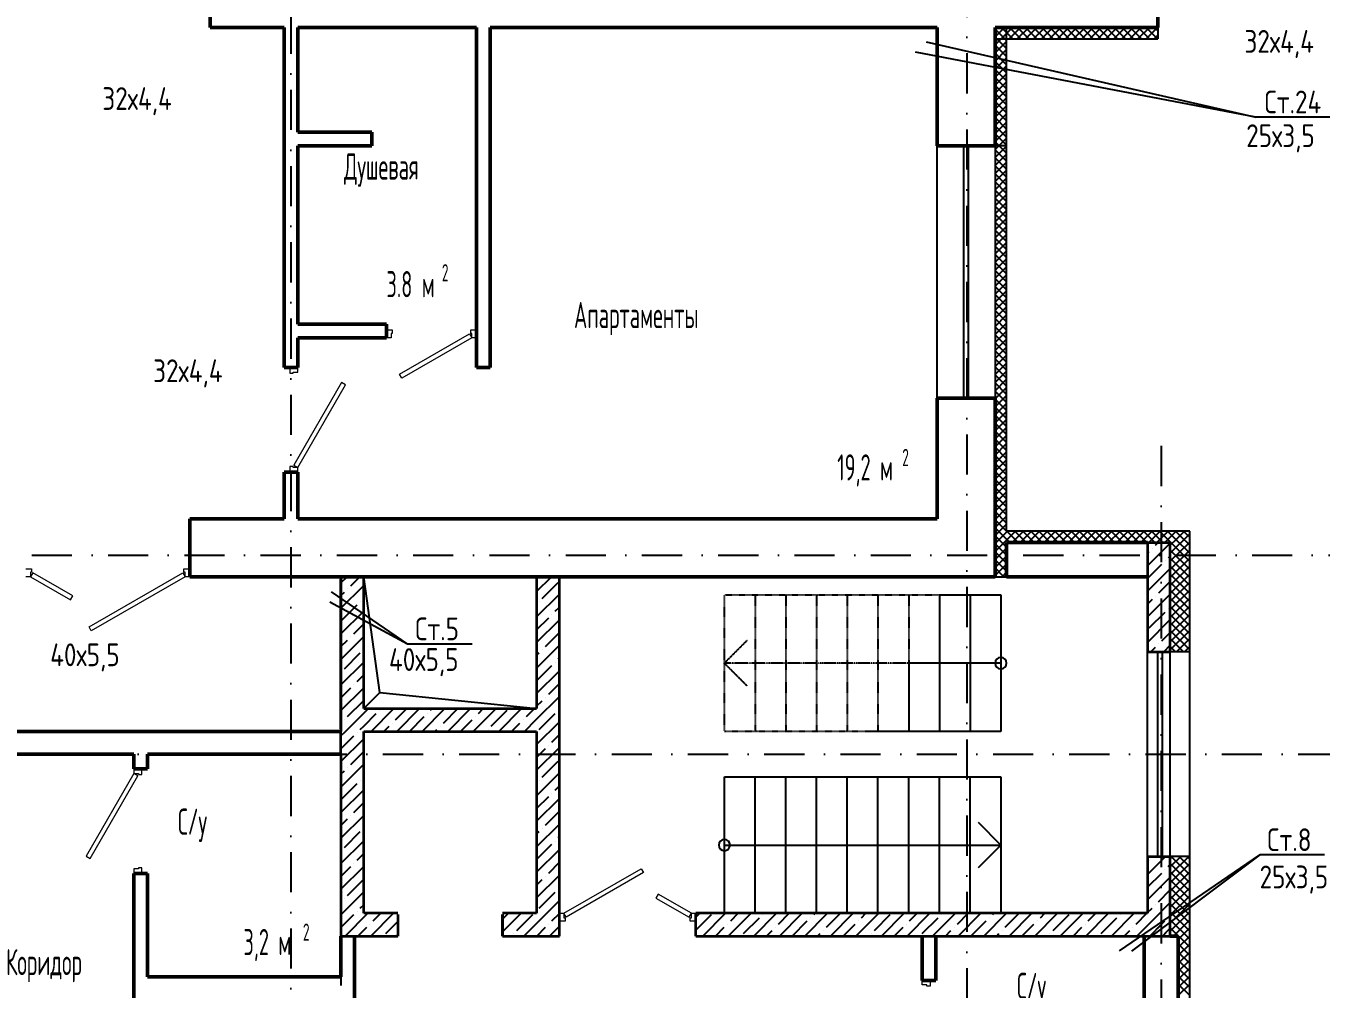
# Model space of a CAD drawing. Extents: x -1560602 to 321118, y -2308202 to -430103.
# Drawn here: x -1493523 to -1482138, y -2190733 to -2182262 of the extents above; entities that cross this region are included whole.
import ezdxf
from ezdxf.enums import TextEntityAlignment as Align

# ---------------------------------------------------------------- set-up
doc = ezdxf.new("R2010")
doc.units = 0
doc.header["$MEASUREMENT"] = 0
for name, pattern in [('Dot & Dashed', [670.277762, 352.777767, -176.388884, 0, -141.111112]), ('Штриховая', [0.4, 0.2, -0.2]), ('Штрихпунктирная', [0.670278, 0.352778, -0.176389, 0, -0.141111])]:
    doc.linetypes.add(name, pattern=pattern)
doc.layers.get('0').update_dxf_attribs({"color": 255, "linetype": 'CONTINUOUS'})
for name, color, linetype, lineweight in [('Двери', 4, 'CONTINUOUS', 15), ('Диафрагма', 2, 'CONTINUOUS', 35), ('стены', 5, 'CONTINUOUS', 50)]:
    doc.layers.add(name, color=color, linetype=linetype, lineweight=lineweight)
for name, color, linetype in [('Оси', 253, 'Dot & Dashed'), ('отделка', 240, 'CONTINUOUS'), ('Текст', 7, 'CONTINUOUS'), ('Утеплитель', 6, 'CONTINUOUS')]:
    doc.layers.add(name, color=color, linetype=linetype)
doc.styles.get("Standard").update_dxf_attribs({"font": 'spds.shx', "width": 0.7, "height": 250})

msp = doc.modelspace()

# ---------------------------------------------------------------- linework, layer by layer
at = {"color": 0}
for p, q in [((-1485610.4, -2182402.8, 0), (-1482710.7, -2183065.1, 0)), ((-1482710.7, -2183065.1, 0), (-1485704.4, -2182492.4, 0)), ((-1482036, -2183065.1, 0), (-1482710.7, -2183065.1, 0)), ((-1490169.6, -2187698.8, 0), (-1490850.6, -2187330.9, 0)), ((-1490840.1, -2187239.1, 0), (-1490169.6, -2187698.8, 0)), ((-1489599.4, -2187698.8, 0), (-1490169.6, -2187698.8, 0)), ((-1483911.8, -2190395.1, 0), (-1482678, -2189552.7)), ((-1482678, -2189552.7), (-1483806.5, -2190399.8, 0)), ((-1482107.8, -2189552.7), (-1482678, -2189552.7))]:
    msp.add_line(p, q, dxfattribs=at)
at = {"color": 0, "linetype": 'Continuous'}
for p, q in [((-1484903.7, -2186806.2), (-1484903.7, -2187106.2)), ((-1484903.7, -2187106.2), (-1484903.7, -2186806.2)), ((-1490412.3, -2188124.8), (-1490553.7, -2187106.2)), ((-1485493.7, -2187266.2), (-1484953.7, -2187266.2)), ((-1485493.7, -2187266.2), (-1485493.7, -2188466.2)), ((-1485223.7, -2187266.2), (-1485223.7, -2188466.2)), ((-1484953.7, -2187266.2), (-1484953.7, -2188466.2)), ((-1485763.7, -2187866.2), (-1485763.7, -2188466.2)), ((-1484953.7, -2187866.2), (-1485763.7, -2187866.2)), ((-1490553.7, -2188266.2), (-1490412.3, -2188124.8)), ((-1490412.3, -2188124.8), (-1489033.7, -2188266.2)), ((-1484953.7, -2188466.2), (-1486133.7, -2188466.2)), ((-1487383.7, -2190066.2), (-1487383.7, -2188866.2)), ((-1487383.7, -2188866.2), (-1484953.7, -2188866.2)), ((-1487113.7, -2190066.2), (-1487113.7, -2188866.2)), ((-1486843.7, -2190066.2), (-1486843.7, -2188866.2)), ((-1486573.7, -2190066.2), (-1486573.7, -2188866.2)), ((-1486303.7, -2190066.2), (-1486303.7, -2188866.2)), ((-1486033.7, -2190066.2), (-1486033.7, -2188866.2)), ((-1485763.7, -2190066.2), (-1485763.7, -2188866.2)), ((-1485493.7, -2190066.2), (-1485493.7, -2188866.2)), ((-1485223.7, -2190066.2), (-1485223.7, -2188866.2)), ((-1484953.7, -2188866.2), (-1484953.7, -2190066.2)), ((-1485153.7, -2189266.2), (-1484953.7, -2189466.2)), ((-1487383.7, -2189466.2), (-1484953.7, -2189466.2)), ((-1484953.7, -2189466.2), (-1485153.7, -2189666.2)), ((-1485053.7, -2190066.2), (-1487483.7, -2190066.2))]:
    msp.add_line(p, q, dxfattribs=at)
at = {"color": 0, "linetype": 'Штриховая'}
for p, q in [((-1487383.7, -2188466.2), (-1487383.7, -2187266.2)), ((-1487383.7, -2187266.2), (-1485493.7, -2187266.2)), ((-1487113.7, -2187266.2), (-1487113.7, -2188466.2)), ((-1486843.7, -2187266.2), (-1486843.7, -2188466.2)), ((-1486573.7, -2187266.2), (-1486573.7, -2188466.2)), ((-1486303.7, -2187266.2), (-1486303.7, -2188466.2)), ((-1486033.7, -2187266.2), (-1486033.7, -2188466.2)), ((-1485763.7, -2187266.2), (-1485763.7, -2187866.2)), ((-1486133.7, -2188466.2), (-1487383.7, -2188466.2))]:
    msp.add_line(p, q, dxfattribs=at)
at = {"color": 0, "linetype": 'Штрихпунктирная'}
for p, q in [((-1487383.7, -2187866.2), (-1487183.7, -2187666.2)), ((-1487183.7, -2188066.2), (-1487383.7, -2187866.2)), ((-1485763.7, -2187866.2), (-1487383.7, -2187866.2))]:
    msp.add_line(p, q, dxfattribs=at)
at = {"color": 0, "linetype": 'Continuous'}
for centre, start, end in [((-1484953.7, -2187866.2), 90, 270), ((-1484953.7, -2187866.2), 270, 90), ((-1487383.7, -2189466.2), 90, 270), ((-1487383.7, -2189466.2), 270, 90)]:
    msp.add_arc(centre, 50, start, end, dxfattribs=at)
at = {"layer": 'Двери', "color": 0, "linetype": 'Continuous'}
for p, q in [((-1490353.7, -2184936.2), (-1490303.7, -2184936.2)), ((-1490303.7, -2184936.2), (-1490303.7, -2184966.2)), ((-1489613.7, -2184966.2), (-1489613.7, -2184936.2)), ((-1489613.7, -2184936.2), (-1489563.7, -2184936.2)), ((-1490313.7, -2185006.2), (-1490353.7, -2185006.2)), ((-1490303.7, -2184966.2), (-1490313.7, -2184966.2)), ((-1490313.7, -2184966.2), (-1490313.7, -2185006.2)), ((-1490238.6, -2185326.5), (-1489623.7, -2184971.5)), ((-1489603.7, -2185006.2), (-1490218.6, -2185361.2)), ((-1489623.7, -2184971.5), (-1489603.7, -2185006.2)), ((-1489603.7, -2184966.2), (-1489613.7, -2184966.2)), ((-1489603.7, -2185006.2), (-1489603.7, -2184966.2)), ((-1489563.7, -2185006.2), (-1489603.7, -2185006.2)), ((-1491203.7, -2185266.2), (-1491203.7, -2185316.2)), ((-1491133.7, -2185306.2), (-1491133.7, -2185266.2)), ((-1491203.7, -2185316.2), (-1491173.7, -2185316.2)), ((-1491173.7, -2185316.2), (-1491173.7, -2185306.2)), ((-1491173.7, -2185306.2), (-1491133.7, -2185306.2)), ((-1490748.4, -2185398.7), (-1491168.4, -2186126.2)), ((-1490713.7, -2185418.7), (-1490748.4, -2185398.7)), ((-1490218.6, -2185361.2), (-1490238.6, -2185326.5)), ((-1491133.7, -2186146.2), (-1490713.7, -2185418.7)), ((-1491173.7, -2186136.2), (-1491203.7, -2186136.2)), ((-1491203.7, -2186136.2), (-1491203.7, -2186186.2)), ((-1491173.7, -2186146.2), (-1491173.7, -2186136.2)), ((-1491133.7, -2186146.2), (-1491173.7, -2186146.2)), ((-1491168.4, -2186126.2), (-1491133.7, -2186146.2)), ((-1491133.7, -2186186.2), (-1491133.7, -2186146.2)), ((-1493523.7, -2187036.2), (-1493473.7, -2187036.2)), ((-1493483.7, -2187106.2), (-1493523.7, -2187106.2)), ((-1493473.7, -2187066.2), (-1493483.7, -2187066.2)), ((-1493483.7, -2187066.2), (-1493483.7, -2187106.2)), ((-1493463.7, -2187071.6), (-1493483.7, -2187106.2)), ((-1493483.7, -2187106.2), (-1493130.4, -2187310.2)), ((-1493473.7, -2187036.2), (-1493473.7, -2187066.2)), ((-1493110.4, -2187275.6), (-1493463.7, -2187071.6)), ((-1492968.2, -2187547.6), (-1492143.7, -2187071.6)), ((-1492123.7, -2187106.2), (-1492948.2, -2187582.2)), ((-1492143.7, -2187071.6), (-1492123.7, -2187106.2)), ((-1492133.7, -2187066.2), (-1492133.7, -2187036.2)), ((-1492133.7, -2187036.2), (-1492083.7, -2187036.2)), ((-1492123.7, -2187066.2), (-1492133.7, -2187066.2)), ((-1492123.7, -2187106.2), (-1492123.7, -2187066.2)), ((-1492083.7, -2187106.2), (-1492123.7, -2187106.2)), ((-1493130.4, -2187310.2), (-1493110.4, -2187275.6)), ((-1492948.2, -2187582.2), (-1492968.2, -2187547.6)), ((-1492573.7, -2188796.2), (-1492573.7, -2188836.2)), ((-1492503.7, -2188846.2), (-1492503.7, -2188796.2)), ((-1492573.7, -2188836.2), (-1492993.7, -2189563.7)), ((-1492959.1, -2189583.7), (-1492539.1, -2188856.2)), ((-1492573.7, -2188836.2), (-1492533.7, -2188836.2)), ((-1492539.1, -2188856.2), (-1492573.7, -2188836.2)), ((-1492533.7, -2188836.2), (-1492533.7, -2188846.2)), ((-1492533.7, -2188846.2), (-1492503.7, -2188846.2)), ((-1492993.7, -2189563.7), (-1492959.1, -2189583.7)), ((-1492533.7, -2189676.2), (-1492573.7, -2189676.2)), ((-1492573.7, -2189676.2), (-1492573.7, -2189716.2)), ((-1492503.7, -2189666.2), (-1492533.7, -2189666.2)), ((-1492533.7, -2189666.2), (-1492533.7, -2189676.2)), ((-1492503.7, -2189716.2), (-1492503.7, -2189666.2)), ((-1488793.7, -2190066.2), (-1488114.8, -2189674.2)), ((-1488094.8, -2189708.8), (-1488773.7, -2190100.8)), ((-1488114.8, -2189674.2), (-1488094.8, -2189708.8)), ((-1487964.7, -2189898.2), (-1487984.7, -2189932.8)), ((-1487984.7, -2189932.8), (-1487693.7, -2190100.8)), ((-1487673.7, -2190066.2), (-1487964.7, -2189898.2)), ((-1488833.7, -2190066.2), (-1488793.7, -2190066.2)), ((-1488793.7, -2190066.2), (-1488793.7, -2190106.2)), ((-1488773.7, -2190100.8), (-1488793.7, -2190066.2)), ((-1487693.7, -2190100.8), (-1487673.7, -2190066.2)), ((-1487673.7, -2190106.2), (-1487673.7, -2190066.2)), ((-1487673.7, -2190066.2), (-1487633.7, -2190066.2)), ((-1488783.7, -2190136.2), (-1488833.7, -2190136.2)), ((-1488793.7, -2190106.2), (-1488783.7, -2190106.2)), ((-1488783.7, -2190106.2), (-1488783.7, -2190136.2)), ((-1487683.7, -2190136.2), (-1487683.7, -2190106.2)), ((-1487683.7, -2190106.2), (-1487673.7, -2190106.2)), ((-1487633.7, -2190136.2), (-1487683.7, -2190136.2)), ((-1485643.7, -2190696.2), (-1485643.7, -2190656.2)), ((-1485603.7, -2190696.2), (-1485643.7, -2190696.2)), ((-1485603.7, -2190706.2), (-1485603.7, -2190696.2)), ((-1485573.7, -2190706.2), (-1485603.7, -2190706.2)), ((-1485573.7, -2190656.2), (-1485573.7, -2190706.2))]:
    msp.add_line(p, q, dxfattribs=at)
at = {"layer": 'Диафрагма', "color": 0, "ltscale": 100}
for p, q in [((-1483663.7, -2186806.2), (-1483663.7, -2187766.2)), ((-1483663.7, -2186806.2), (-1483463.7, -2186806.2)), ((-1483463.7, -2187766.2), (-1483463.7, -2186806.2)), ((-1490753.7, -2187106.2), (-1490553.7, -2187106.2)), ((-1489033.7, -2187106.2), (-1488833.7, -2187106.2)), ((-1483663.7, -2187766.2), (-1483463.7, -2187766.2)), ((-1490553.7, -2188266.2), (-1489033.7, -2188266.2)), ((-1490753.7, -2188471.2), (-1490753.7, -2188466.2)), ((-1490753.7, -2188666.2), (-1490753.7, -2188471.2)), ((-1483663.7, -2189566.2), (-1483663.7, -2190066.2)), ((-1483663.7, -2189566.2), (-1483463.7, -2189566.2)), ((-1483463.7, -2190266.2), (-1483463.7, -2189566.2)), ((-1487633.7, -2190266.2), (-1487633.7, -2190066.2))]:
    msp.add_line(p, q, dxfattribs=at)
at = {"layer": 'Диафрагма', "color": 0, "lineweight": -3, "ltscale": 100}
for p, q in [((-1483663.7, -2187010.2), (-1483463.7, -2186810.2)), ((-1483663.7, -2186898), (-1483649.4, -2186883.6)), ((-1483621.3, -2186855.5), (-1483621.3, -2186855.5)), ((-1483593.2, -2186827.5), (-1483572, -2186806.2)), ((-1483663.7, -2187122.5), (-1483537.1, -2186995.9)), ((-1483509, -2186967.8), (-1483509, -2186967.8)), ((-1483481, -2186939.7), (-1483463.7, -2186922.5)), ((-1490753.7, -2187159.8), (-1490700.1, -2187106.2)), ((-1490667.8, -2187186.1), (-1490587.9, -2187106.2)), ((-1489033.7, -2187235.9), (-1488904.1, -2187106.2)), ((-1489033.7, -2187123.6), (-1489016.3, -2187106.2)), ((-1483663.7, -2187234.7), (-1483463.7, -2187034.7)), ((-1490753.7, -2187384.3), (-1490553.7, -2187184.3)), ((-1490695.9, -2187214.2), (-1490695.9, -2187214.2)), ((-1488984, -2187298.4), (-1488843.7, -2187158.1)), ((-1483565.2, -2187248.4), (-1483463.7, -2187147)), ((-1490753.7, -2187272.1), (-1490723.9, -2187242.2)), ((-1490583.6, -2187326.4), (-1490583.6, -2187326.4)), ((-1490555.5, -2187298.4), (-1490553.7, -2187296.6)), ((-1489033.7, -2187460.4), (-1488833.7, -2187260.4)), ((-1489012.1, -2187326.4), (-1489012.1, -2187326.4)), ((-1483663.7, -2187459.2), (-1483463.7, -2187259.2)), ((-1483663.7, -2187347), (-1483621.3, -2187304.6)), ((-1483593.2, -2187276.5), (-1483593.2, -2187276.5)), ((-1490753.7, -2187608.8), (-1490553.7, -2187408.8)), ((-1490752, -2187494.8), (-1490611.7, -2187354.5)), ((-1488899.8, -2187438.7), (-1488899.8, -2187438.7)), ((-1488871.7, -2187410.6), (-1488833.7, -2187372.6)), ((-1483649.4, -2187557.1), (-1483509, -2187416.8)), ((-1483481, -2187388.7), (-1483481, -2187388.7)), ((-1490639.7, -2187607.1), (-1490553.7, -2187521.1)), ((-1489033.7, -2187572.6), (-1488927.9, -2187466.7)), ((-1489033.7, -2187684.9), (-1488833.7, -2187484.9)), ((-1483663.7, -2187683.8), (-1483463.7, -2187483.8)), ((-1490753.7, -2187833.3), (-1490553.7, -2187633.3)), ((-1490753.7, -2187721.1), (-1490695.9, -2187663.2)), ((-1490667.8, -2187635.1), (-1490667.8, -2187635.1)), ((-1488955.9, -2187719.3), (-1488833.7, -2187597.1)), ((-1483537.1, -2187669.4), (-1483463.7, -2187596)), ((-1490723.9, -2187915.8), (-1490583.6, -2187775.4)), ((-1490555.5, -2187747.4), (-1490555.5, -2187747.4)), ((-1489033.7, -2187909.4), (-1488833.7, -2187709.4)), ((-1489033.7, -2187797.1), (-1489012.1, -2187775.4)), ((-1488984, -2187747.4), (-1488984, -2187747.4)), ((-1483633.9, -2187766.2), (-1483593.2, -2187725.5)), ((-1483565.2, -2187697.4), (-1483565.2, -2187697.4)), ((-1483521.7, -2187766.2), (-1483463.7, -2187708.3)), ((-1490753.7, -2188057.8), (-1490553.7, -2187857.8)), ((-1489033.7, -2188021.6), (-1488899.8, -2187887.7)), ((-1488871.7, -2187859.6), (-1488871.7, -2187859.6)), ((-1488843.7, -2187831.6), (-1488833.7, -2187821.6)), ((-1490752, -2187943.8), (-1490752, -2187943.8)), ((-1490611.7, -2188028), (-1490553.7, -2187970.1)), ((-1489033.7, -2188133.9), (-1488833.7, -2187933.9)), ((-1490753.7, -2188282.3), (-1490553.7, -2188082.3)), ((-1490753.7, -2188170.1), (-1490667.8, -2188084.1)), ((-1490639.7, -2188056.1), (-1490639.7, -2188056.1)), ((-1488927.9, -2188140.3), (-1488833.7, -2188046.1)), ((-1490695.9, -2188336.7), (-1490555.5, -2188196.4)), ((-1489033.7, -2188358.4), (-1488833.7, -2188158.4)), ((-1489033.7, -2188246.1), (-1488984, -2188196.4)), ((-1488955.9, -2188168.3), (-1488955.9, -2188168.3)), ((-1490723.9, -2188364.8), (-1490723.9, -2188364.8)), ((-1490713.1, -2188466.2), (-1490553.7, -2188306.8)), ((-1490553.7, -2188306.8), (-1490513.1, -2188266.2)), ((-1490553.7, -2188419.1), (-1490443.3, -2188308.6)), ((-1490488.6, -2188466.2), (-1490288.6, -2188266.2)), ((-1490415.2, -2188280.6), (-1490415.2, -2188280.6)), ((-1490274.9, -2188364.8), (-1490176.3, -2188266.2)), ((-1490264.1, -2188466.2), (-1490064.1, -2188266.2)), ((-1490151.8, -2188466.2), (-1490022.3, -2188336.7)), ((-1490039.6, -2188466.2), (-1489839.6, -2188266.2)), ((-1489994.3, -2188308.6), (-1489994.3, -2188308.6)), ((-1489966.2, -2188280.6), (-1489951.8, -2188266.2)), ((-1489854, -2188392.8), (-1489727.3, -2188266.2)), ((-1489815.1, -2188466.2), (-1489615.1, -2188266.2)), ((-1489702.8, -2188466.2), (-1489601.4, -2188364.8)), ((-1489590.6, -2188466.2), (-1489390.6, -2188266.2)), ((-1489573.3, -2188336.7), (-1489573.3, -2188336.7)), ((-1489545.3, -2188308.6), (-1489502.8, -2188266.2)), ((-1489433, -2188420.9), (-1489292.7, -2188280.6)), ((-1489366.1, -2188466.2), (-1489166.1, -2188266.2)), ((-1489152.4, -2188364.8), (-1489152.4, -2188364.8)), ((-1489141.6, -2188466.2), (-1489033.7, -2188358.4)), ((-1489124.3, -2188336.7), (-1489053.8, -2188266.2)), ((-1489012.1, -2188449), (-1488871.7, -2188308.6)), ((-1488843.7, -2188280.6), (-1488843.7, -2188280.6)), ((-1490753.7, -2188394.6), (-1490752, -2188392.8)), ((-1490753.7, -2188506.8), (-1490713.1, -2188466.2)), ((-1490611.7, -2188477), (-1490611.7, -2188477)), ((-1490583.6, -2188449), (-1490553.7, -2188419.1)), ((-1490376.3, -2188466.2), (-1490331, -2188420.9)), ((-1490303, -2188392.8), (-1490303, -2188392.8)), ((-1489927.3, -2188466.2), (-1489910.1, -2188449)), ((-1489882, -2188420.9), (-1489882, -2188420.9)), ((-1489461.1, -2188449), (-1489461.1, -2188449)), ((-1489253.8, -2188466.2), (-1489180.4, -2188392.8)), ((-1489033.7, -2188582.9), (-1488833.7, -2188382.9)), ((-1490753.7, -2188619.1), (-1490639.7, -2188505.1)), ((-1490753.7, -2188731.4), (-1490553.7, -2188531.4)), ((-1488927.9, -2188589.3), (-1488927.9, -2188589.3)), ((-1488899.8, -2188561.2), (-1488833.7, -2188495.1)), ((-1490667.8, -2188757.7), (-1490553.7, -2188643.6)), ((-1489033.7, -2188807.4), (-1488833.7, -2188607.4)), ((-1489033.7, -2188695.1), (-1488955.9, -2188617.3)), ((-1490753.7, -2188955.9), (-1490553.7, -2188755.9)), ((-1490753.7, -2188843.6), (-1490723.9, -2188813.8)), ((-1490695.9, -2188785.7), (-1490695.9, -2188785.7)), ((-1488984, -2188869.9), (-1488843.7, -2188729.6)), ((-1490752, -2189066.4), (-1490611.7, -2188926)), ((-1490583.6, -2188898), (-1490583.6, -2188898)), ((-1490555.5, -2188869.9), (-1490553.7, -2188868.1)), ((-1489033.7, -2189031.9), (-1488833.7, -2188831.9)), ((-1489012.1, -2188898), (-1489012.1, -2188898)), ((-1490753.7, -2189180.4), (-1490553.7, -2188980.4)), ((-1489033.7, -2189144.2), (-1488927.9, -2189038.3)), ((-1488899.8, -2189010.2), (-1488899.8, -2189010.2)), ((-1488871.7, -2188982.2), (-1488833.7, -2188944.2)), ((-1490639.7, -2189178.6), (-1490553.7, -2189092.6)), ((-1489033.7, -2189256.4), (-1488833.7, -2189056.4)), ((-1490753.7, -2189404.9), (-1490553.7, -2189204.9)), ((-1490753.7, -2189292.6), (-1490695.9, -2189234.7)), ((-1490667.8, -2189206.7), (-1490667.8, -2189206.7)), ((-1488955.9, -2189290.9), (-1488833.7, -2189168.7)), ((-1490723.9, -2189487.3), (-1490583.6, -2189347)), ((-1490555.5, -2189318.9), (-1490555.5, -2189318.9)), ((-1489033.7, -2189480.9), (-1488833.7, -2189280.9)), ((-1489033.7, -2189368.7), (-1489012.1, -2189347)), ((-1488984, -2189318.9), (-1488984, -2189318.9)), ((-1490753.7, -2189629.4), (-1490553.7, -2189429.4)), ((-1489033.7, -2189593.2), (-1488899.8, -2189459.2)), ((-1489033.7, -2189705.4), (-1488833.7, -2189505.4)), ((-1488871.7, -2189431.2), (-1488871.7, -2189431.2)), ((-1488843.7, -2189403.1), (-1488833.7, -2189393.2)), ((-1490752, -2189515.4), (-1490752, -2189515.4)), ((-1490611.7, -2189599.6), (-1490553.7, -2189541.6)), ((-1488927.9, -2189711.8), (-1488833.7, -2189617.7)), ((-1483663.7, -2189723.6), (-1483506.4, -2189566.2)), ((-1483663.7, -2189611.3), (-1483652, -2189599.6)), ((-1483623.9, -2189571.5), (-1483623.9, -2189571.5)), ((-1490753.7, -2189853.9), (-1490553.7, -2189653.9)), ((-1490753.7, -2189741.6), (-1490667.8, -2189655.7)), ((-1490639.7, -2189627.6), (-1490639.7, -2189627.6)), ((-1489033.7, -2189929.9), (-1488833.7, -2189729.9)), ((-1483663.7, -2189835.8), (-1483539.7, -2189711.8)), ((-1483511.7, -2189683.8), (-1483511.7, -2189683.8)), ((-1483483.6, -2189655.7), (-1483463.7, -2189635.8)), ((-1490695.9, -2189908.3), (-1490555.5, -2189767.9)), ((-1489033.7, -2189817.7), (-1488984, -2189767.9)), ((-1488955.9, -2189739.9), (-1488955.9, -2189739.9)), ((-1483663.7, -2189948.1), (-1483463.7, -2189748.1)), ((-1490753.7, -2190078.4), (-1490553.7, -2189878.4)), ((-1490723.9, -2189936.3), (-1490723.9, -2189936.3)), ((-1489012.1, -2190020.5), (-1488871.7, -2189880.2)), ((-1488945.5, -2190066.2), (-1488833.7, -2189954.4)), ((-1488843.7, -2189852.1), (-1488843.7, -2189852.1)), ((-1483567.8, -2189964.4), (-1483463.7, -2189860.3)), ((-1490753.7, -2189966.1), (-1490752, -2189964.4)), ((-1490717, -2190266.2), (-1490517, -2190066.2)), ((-1490611.7, -2190048.6), (-1490611.7, -2190048.6)), ((-1490583.6, -2190020.5), (-1490553.7, -2189990.6)), ((-1490492.5, -2190266.2), (-1490292.5, -2190066.2)), ((-1490471.3, -2190132.8), (-1490404.8, -2190066.2)), ((-1489333.7, -2190229.9), (-1489170, -2190066.2)), ((-1489320.8, -2190104.7), (-1489282.3, -2190066.2)), ((-1489145.5, -2190266.2), (-1488945.5, -2190066.2)), ((-1488899.8, -2190132.8), (-1488833.7, -2190066.7)), ((-1487633.7, -2190101.5), (-1487598.5, -2190066.2)), ((-1487574, -2190266.2), (-1487374, -2190066.2)), ((-1487349.4, -2190266.2), (-1487149.4, -2190066.2)), ((-1487328.3, -2190132.8), (-1487261.7, -2190066.2)), ((-1487124.9, -2190266.2), (-1486924.9, -2190066.2)), ((-1486907.3, -2190160.8), (-1486812.7, -2190066.2)), ((-1486900.4, -2190266.2), (-1486700.4, -2190066.2)), ((-1486675.9, -2190266.2), (-1486475.9, -2190066.2)), ((-1486598.6, -2190076.6), (-1486588.2, -2190066.2)), ((-1486486.4, -2190188.9), (-1486363.7, -2190066.2)), ((-1486451.4, -2190266.2), (-1486251.4, -2190066.2)), ((-1486226.9, -2190266.2), (-1486026.9, -2190066.2)), ((-1486177.7, -2190104.7), (-1486139.2, -2190066.2)), ((-1486002.4, -2190266.2), (-1485802.4, -2190066.2)), ((-1485777.9, -2190266.2), (-1485577.9, -2190066.2)), ((-1485756.7, -2190132.8), (-1485690.2, -2190066.2)), ((-1485553.4, -2190266.2), (-1485353.4, -2190066.2)), ((-1485335.8, -2190160.8), (-1485241.1, -2190066.2)), ((-1485328.9, -2190266.2), (-1485128.9, -2190066.2)), ((-1485104.4, -2190266.2), (-1484904.4, -2190066.2)), ((-1485027.1, -2190076.6), (-1485016.6, -2190066.2)), ((-1484914.8, -2190188.9), (-1484792.1, -2190066.2)), ((-1484879.9, -2190266.2), (-1484679.9, -2190066.2)), ((-1484655.4, -2190266.2), (-1484455.4, -2190066.2)), ((-1484606.1, -2190104.7), (-1484567.6, -2190066.2)), ((-1484430.9, -2190266.2), (-1484230.9, -2190066.2)), ((-1484206.4, -2190266.2), (-1484006.4, -2190066.2)), ((-1484185.2, -2190132.8), (-1484118.6, -2190066.2)), ((-1483981.9, -2190266.2), (-1483781.9, -2190066.2)), ((-1483764.2, -2190160.8), (-1483669.6, -2190066.2)), ((-1483663.7, -2190060.3), (-1483623.9, -2190020.5)), ((-1483621.8, -2190130.7), (-1483463.7, -2189972.6)), ((-1483595.8, -2189992.4), (-1483595.8, -2189992.4)), ((-1490753.7, -2190190.6), (-1490639.7, -2190076.6)), ((-1490604.8, -2190266.2), (-1490527.5, -2190188.9)), ((-1490499.4, -2190160.8), (-1490499.4, -2190160.8)), ((-1490359.1, -2190245), (-1490253.7, -2190139.7)), ((-1489208.5, -2190217), (-1489068.2, -2190076.6)), ((-1489033.2, -2190266.2), (-1488955.9, -2190188.9)), ((-1488927.9, -2190160.8), (-1488927.9, -2190160.8)), ((-1488921, -2190266.2), (-1488833.7, -2190178.9)), ((-1487633.7, -2190213.7), (-1487496.6, -2190076.6)), ((-1487461.7, -2190266.2), (-1487384.4, -2190188.9)), ((-1487356.3, -2190160.8), (-1487356.3, -2190160.8)), ((-1487216, -2190245), (-1487075.7, -2190104.7)), ((-1487047.6, -2190076.6), (-1487047.6, -2190076.6)), ((-1486935.4, -2190188.9), (-1486935.4, -2190188.9)), ((-1486788.2, -2190266.2), (-1486654.7, -2190132.8)), ((-1486626.7, -2190104.7), (-1486626.7, -2190104.7)), ((-1486339.2, -2190266.2), (-1486233.8, -2190160.8)), ((-1486205.7, -2190132.8), (-1486205.7, -2190132.8)), ((-1486065.4, -2190217), (-1485925.1, -2190076.6)), ((-1485890.2, -2190266.2), (-1485812.8, -2190188.9)), ((-1485784.8, -2190160.8), (-1485784.8, -2190160.8)), ((-1485644.5, -2190245), (-1485504.1, -2190104.7)), ((-1485476.1, -2190076.6), (-1485476.1, -2190076.6)), ((-1485363.8, -2190188.9), (-1485363.8, -2190188.9)), ((-1485216.6, -2190266.2), (-1485083.2, -2190132.8)), ((-1485055.1, -2190104.7), (-1485055.1, -2190104.7)), ((-1484767.6, -2190266.2), (-1484662.2, -2190160.8)), ((-1484634.2, -2190132.8), (-1484634.2, -2190132.8)), ((-1484493.9, -2190217), (-1484353.5, -2190076.6)), ((-1484318.6, -2190266.2), (-1484241.3, -2190188.9)), ((-1484213.2, -2190160.8), (-1484213.2, -2190160.8)), ((-1484072.9, -2190245), (-1483932.6, -2190104.7)), ((-1483904.5, -2190076.6), (-1483904.5, -2190076.6)), ((-1483792.3, -2190188.9), (-1483792.3, -2190188.9)), ((-1483757.3, -2190266.2), (-1483579.4, -2190088.3)), ((-1483645.1, -2190266.2), (-1483535.2, -2190156.3)), ((-1483577.6, -2190198.7), (-1483511.7, -2190132.8)), ((-1483483.6, -2190104.7), (-1483483.6, -2190104.7)), ((-1490268, -2190266.2), (-1490253.7, -2190251.9)), ((-1489236.6, -2190245), (-1489236.6, -2190245)), ((-1487012.7, -2190266.2), (-1486963.4, -2190217)), ((-1486563.7, -2190266.2), (-1486542.5, -2190245)), ((-1486514.4, -2190217), (-1486514.4, -2190217)), ((-1486093.5, -2190245), (-1486093.5, -2190245)), ((-1485441.1, -2190266.2), (-1485391.9, -2190217)), ((-1484992.1, -2190266.2), (-1484970.9, -2190245)), ((-1484942.9, -2190217), (-1484942.9, -2190217)), ((-1484521.9, -2190245), (-1484521.9, -2190245)), ((-1483869.6, -2190266.2), (-1483820.3, -2190217)), ((-1483532.8, -2190266.2), (-1483463.7, -2190197.1)), ((-1483532.8, -2190266.2), (-1483491, -2190224.3))]:
    msp.add_line(p, q, dxfattribs=at)
at = {"layer": 'Диафрагма', "color": 0, "linetype": 'Continuous'}
for p, q in [((-1490753.7, -2187106.2), (-1490753.7, -2188466.2)), ((-1490553.7, -2187106.2), (-1489033.7, -2187106.2)), ((-1490553.7, -2188266.2), (-1490553.7, -2187106.2)), ((-1490553.7, -2187106.2), (-1489033.7, -2187106.2)), ((-1490553.7, -2188266.2), (-1490553.7, -2187106.2)), ((-1489033.7, -2187106.2), (-1489033.7, -2188266.2)), ((-1489033.7, -2187106.2), (-1489033.7, -2188266.2)), ((-1488833.7, -2190266.2), (-1488833.7, -2187106.2)), ((-1490753.8, -2188443.2), (-1490753.8, -2187129.2)), ((-1490553.7, -2188466.2), (-1489033.7, -2188466.2)), ((-1490553.7, -2190066.2), (-1490553.7, -2188466.2)), ((-1489033.7, -2188466.2), (-1489033.7, -2190066.2)), ((-1490753.7, -2188666.2), (-1490753.7, -2190266.2)), ((-1490253.7, -2190066.2), (-1490553.7, -2190066.2)), ((-1489033.7, -2190066.2), (-1489333.7, -2190066.2)), ((-1483663.7, -2190066.2), (-1487633.7, -2190066.2)), ((-1490253.7, -2190076.2), (-1490253.7, -2190266.2)), ((-1490253.7, -2190076.2), (-1490253.7, -2190266.2)), ((-1490253.7, -2190076.2), (-1490253.7, -2190266.2)), ((-1489333.7, -2190076.2), (-1489333.7, -2190266.2)), ((-1489333.7, -2190266.2), (-1489333.7, -2190076.2)), ((-1489333.7, -2190076.2), (-1489333.7, -2190266.2)), ((-1490753.7, -2190266.2), (-1490253.7, -2190266.2)), ((-1489333.7, -2190266.2), (-1488833.7, -2190266.2)), ((-1487633.7, -2190266.2), (-1483463.7, -2190266.2))]:
    msp.add_line(p, q, dxfattribs=at)
at = {"layer": 'Оси', "color": 0, "linetype": 'Штрихпунктирная', "lineweight": -3, "ltscale": 1000}
for p, q in [((-1491193.7, -2167406.2), (-1491193.7, -2210177.5)), ((-1485253.7, -2169766.2), (-1485253.7, -2213001.2)), ((-1483543.7, -2185956.2), (-1483543.7, -2213001.2)), ((-1498834.3, -2186916.2), (-1478918.7, -2186916.2)), ((-1490753.7, -2187666.2), (-1490753.7, -2210168.8)), ((-1501111, -2188666.2), (-1478918.7, -2188666.2))]:
    msp.add_line(p, q, dxfattribs=at)
at = {"layer": 'отделка', "color": 0, "ltscale": 100}
for p, q in [((-1485513.7, -2185536.2), (-1485513.7, -2183316.2)), ((-1485278.7, -2185536.2), (-1485278.7, -2183316.2)), ((-1485238.7, -2185536.2), (-1485238.7, -2183316.2)), ((-1485003.7, -2183316.2), (-1485003.7, -2185536.2)), ((-1483663.7, -2189566.2), (-1483663.7, -2187766.2)), ((-1483572.3, -2189566.2), (-1483572.3, -2187766.2)), ((-1483532.3, -2189566.2), (-1483532.3, -2187766.2)), ((-1483463.7, -2189566.2), (-1483463.7, -2187766.2))]:
    msp.add_line(p, q, dxfattribs=at)
at = {"layer": 'стены', "color": 0, "linetype": 'Continuous'}
for p, q in [((-1491903.7, -2181896.2), (-1491903.7, -2182276.2)), ((-1491903.7, -2182276.2), (-1491253.7, -2182276.2)), ((-1491253.7, -2182276.2), (-1491253.7, -2185266.2)), ((-1491133.7, -2183196.2), (-1491133.7, -2182276.2)), ((-1491133.7, -2182276.2), (-1489563.7, -2182276.2)), ((-1491133.7, -2183173.2), (-1491133.7, -2182299.2)), ((-1489586.7, -2182276.2), (-1491110.7, -2182276.2)), ((-1489563.7, -2182276.2), (-1489563.7, -2184886.2)), ((-1489563.7, -2183173.2), (-1489563.7, -2182299.2)), ((-1489443.7, -2185266.2), (-1489443.7, -2182276.2)), ((-1489443.7, -2182276.2), (-1485513.7, -2182276.2)), ((-1485513.7, -2182276.2), (-1485513.7, -2183316.2)), ((-1485003.7, -2182276.2), (-1483573.7, -2182276.2)), ((-1485003.7, -2183316.2), (-1485003.7, -2182276.2)), ((-1490483.7, -2183196.2), (-1491133.7, -2183196.2)), ((-1490483.7, -2183316.2), (-1490483.7, -2183196.2)), ((-1491133.7, -2183316.2), (-1490483.7, -2183316.2)), ((-1491133.7, -2184886.2), (-1491133.7, -2183316.2)), ((-1485073.7, -2183316.2), (-1485513.7, -2183316.2)), ((-1485003.7, -2183316.2), (-1485073.7, -2183316.2)), ((-1485003.7, -2183316.2), (-1485073.7, -2183316.2)), ((-1490353.7, -2184886.2), (-1491133.7, -2184886.2)), ((-1489563.7, -2184886.2), (-1489563.7, -2185266.2)), ((-1491133.7, -2185006.2), (-1490353.7, -2185006.2)), ((-1491133.7, -2185266.2), (-1491133.7, -2185006.2)), ((-1489563.7, -2185266.2), (-1489443.7, -2185266.2)), ((-1485073.7, -2185536.2), (-1485513.7, -2185536.2)), ((-1485513.7, -2185536.2), (-1485513.7, -2186596.2)), ((-1485003.7, -2185536.2), (-1485073.7, -2185536.2)), ((-1485003.7, -2185536.2), (-1485073.7, -2185536.2)), ((-1485003.7, -2186596.2), (-1485003.7, -2185536.2)), ((-1491253.7, -2186186.2), (-1491253.7, -2186596.2)), ((-1491133.7, -2186596.2), (-1491133.7, -2186186.2)), ((-1492083.7, -2186596.2), (-1492083.7, -2187106.2)), ((-1491253.7, -2186596.2), (-1492083.7, -2186596.2)), ((-1485513.7, -2186596.2), (-1491133.7, -2186596.2)), ((-1485003.7, -2187106.2), (-1485003.7, -2186596.2)), ((-1483663.7, -2186806.2), (-1484903.7, -2186806.2)), ((-1483663.7, -2186806.2), (-1484903.7, -2186806.2)), ((-1484903.7, -2186806.2), (-1484903.7, -2187106.2)), ((-1492083.7, -2187106.2), (-1485513.7, -2187106.2)), ((-1488833.7, -2187106.2), (-1485003.7, -2187106.2)), ((-1484903.7, -2187106.2), (-1483663.7, -2187106.2)), ((-1490753.7, -2188466.2), (-1494703.7, -2188466.2)), ((-1494503.7, -2188666.2), (-1492573.7, -2188666.2)), ((-1492453.7, -2188666.2), (-1490753.7, -2188666.2)), ((-1492573.7, -2189716.2), (-1492573.7, -2191676.2)), ((-1492453.7, -2190626.2), (-1492453.7, -2189716.2)), ((-1490753.7, -2190266.2), (-1490753.7, -2190626.2)), ((-1490633.7, -2192726.2), (-1490633.7, -2190266.2)), ((-1483693.7, -2190266.2), (-1483693.7, -2194866.2)), ((-1483463.7, -2190266.2), (-1483393.7, -2190266.2)), ((-1483463.7, -2190266.2), (-1483393.7, -2190266.2)), ((-1483393.7, -2195266.2), (-1483393.7, -2190266.2)), ((-1490753.7, -2190626.2), (-1492453.7, -2190626.2))]:
    msp.add_line(p, q, dxfattribs=at)
at = {"layer": 'стены', "color": 0, "ltscale": 100}
for p, q in [((-1483573.7, -2182276.2), (-1483573.7, -2181896.2)), ((-1490353.7, -2185006.2), (-1490353.7, -2184886.2)), ((-1491133.7, -2185266.2), (-1491253.7, -2185266.2)), ((-1491133.7, -2186186.2), (-1491253.7, -2186186.2)), ((-1492573.7, -2188666.2), (-1492573.7, -2188796.2)), ((-1492453.7, -2188666.2), (-1492453.7, -2188796.2)), ((-1492573.7, -2188796.2), (-1492453.7, -2188796.2)), ((-1492573.7, -2189716.2), (-1492453.7, -2189716.2)), ((-1485643.7, -2190266.2), (-1485643.7, -2190656.2)), ((-1485523.7, -2190656.2), (-1485523.7, -2190266.2)), ((-1485643.7, -2190656.2), (-1485523.7, -2190656.2))]:
    msp.add_line(p, q, dxfattribs=at)
at = {"layer": 'Утеплитель', "color": 0, "linetype": 'Continuous'}
for p, q in [((-1485003.7, -2182288.5), (-1484991.5, -2182276.2)), ((-1485003.7, -2182359.2), (-1484920.8, -2182276.2)), ((-1485003.7, -2182288.5), (-1484991.5, -2182276.2)), ((-1485003.7, -2182359.2), (-1484920.8, -2182276.2)), ((-1484903.7, -2182391.4), (-1485003.7, -2182291.4)), ((-1484918.9, -2182376.2), (-1485003.7, -2182291.4)), ((-1485003.7, -2182429.9), (-1484903.7, -2182329.9)), ((-1484950.1, -2182376.2), (-1484850.1, -2182276.2)), ((-1484903.7, -2182320.7), (-1484948.2, -2182276.2)), ((-1484848.2, -2182376.2), (-1484948.2, -2182276.2)), ((-1484903.7, -2183316.2), (-1484903.7, -2182276.2)), ((-1484879.4, -2182376.2), (-1484779.4, -2182276.2)), ((-1484777.5, -2182376.2), (-1484877.5, -2182276.2)), ((-1484808.6, -2182376.2), (-1484708.6, -2182276.2)), ((-1484706.8, -2182376.2), (-1484806.8, -2182276.2)), ((-1484737.9, -2182376.2), (-1484637.9, -2182276.2)), ((-1484636.1, -2182376.2), (-1484736.1, -2182276.2)), ((-1484667.2, -2182376.2), (-1484567.2, -2182276.2)), ((-1484565.3, -2182376.2), (-1484665.3, -2182276.2)), ((-1484596.5, -2182376.2), (-1484496.5, -2182276.2)), ((-1484494.6, -2182376.2), (-1484594.6, -2182276.2)), ((-1484525.8, -2182376.2), (-1484425.8, -2182276.2)), ((-1484423.9, -2182376.2), (-1484523.9, -2182276.2)), ((-1484455.1, -2182376.2), (-1484355.1, -2182276.2)), ((-1484353.2, -2182376.2), (-1484453.2, -2182276.2)), ((-1484384.4, -2182376.2), (-1484284.4, -2182276.2)), ((-1484282.5, -2182376.2), (-1484382.5, -2182276.2)), ((-1484313.7, -2182376.2), (-1484213.7, -2182276.2)), ((-1484211.8, -2182376.2), (-1484311.8, -2182276.2)), ((-1484243, -2182376.2), (-1484143, -2182276.2)), ((-1484141.1, -2182376.2), (-1484241.1, -2182276.2)), ((-1484172.3, -2182376.2), (-1484072.3, -2182276.2)), ((-1484070.4, -2182376.2), (-1484170.4, -2182276.2)), ((-1484101.5, -2182376.2), (-1484001.5, -2182276.2)), ((-1483999.7, -2182376.2), (-1484099.7, -2182276.2)), ((-1484030.8, -2182376.2), (-1483930.8, -2182276.2)), ((-1483928.9, -2182376.2), (-1484028.9, -2182276.2)), ((-1483960.1, -2182376.2), (-1483860.1, -2182276.2)), ((-1483858.2, -2182376.2), (-1483958.2, -2182276.2)), ((-1483889.4, -2182376.2), (-1483789.4, -2182276.2)), ((-1483787.5, -2182376.2), (-1483887.5, -2182276.2)), ((-1483818.7, -2182376.2), (-1483718.7, -2182276.2)), ((-1483716.8, -2182376.2), (-1483816.8, -2182276.2)), ((-1483748, -2182376.2), (-1483648, -2182276.2)), ((-1483646.1, -2182376.2), (-1483746.1, -2182276.2)), ((-1483677.3, -2182376.2), (-1483577.3, -2182276.2)), ((-1483575.4, -2182376.2), (-1483675.4, -2182276.2)), ((-1483573.7, -2182307.2), (-1483604.7, -2182276.2)), ((-1484903.7, -2182462.1), (-1485003.7, -2182362.1)), ((-1484989.6, -2182376.2), (-1485003.7, -2182362.1)), ((-1485003.7, -2182376.2), (-1483573.7, -2182376.2)), ((-1485003.7, -2182500.6), (-1484903.7, -2182400.6)), ((-1484903.7, -2182532.8), (-1485003.7, -2182432.8)), ((-1483606.6, -2182376.2), (-1483573.7, -2182343.4)), ((-1485003.7, -2182571.3), (-1484903.7, -2182471.3)), ((-1484903.7, -2182603.5), (-1485003.7, -2182503.5)), ((-1485003.7, -2182642), (-1484903.7, -2182542)), ((-1484903.7, -2182674.2), (-1485003.7, -2182574.2)), ((-1485003.7, -2182712.7), (-1484903.7, -2182612.7)), ((-1484903.7, -2182744.9), (-1485003.7, -2182644.9)), ((-1485003.7, -2182783.4), (-1484903.7, -2182683.4)), ((-1484903.7, -2182815.6), (-1485003.7, -2182715.6)), ((-1485003.7, -2182854.1), (-1484903.7, -2182754.1)), ((-1484903.7, -2182886.3), (-1485003.7, -2182786.3)), ((-1485003.7, -2182924.8), (-1484903.7, -2182824.8)), ((-1484903.7, -2182957.1), (-1485003.7, -2182857.1)), ((-1485003.7, -2182995.6), (-1484903.7, -2182895.6)), ((-1484903.7, -2183027.8), (-1485003.7, -2182927.8)), ((-1485003.7, -2183066.3), (-1484903.7, -2182966.3)), ((-1484903.7, -2183098.5), (-1485003.7, -2182998.5)), ((-1485003.7, -2183137), (-1484903.7, -2183037)), ((-1484903.7, -2183169.2), (-1485003.7, -2183069.2)), ((-1485003.7, -2183207.7), (-1484903.7, -2183107.7)), ((-1484903.7, -2183239.9), (-1485003.7, -2183139.9)), ((-1485003.7, -2183278.4), (-1484903.7, -2183178.4)), ((-1484903.7, -2183310.6), (-1485003.7, -2183210.6)), ((-1484968.8, -2183316.2), (-1485003.7, -2183281.3)), ((-1484903.7, -2183316.2), (-1485003.7, -2183316.2)), ((-1484903.7, -2183316.2), (-1485003.7, -2183316.2)), ((-1485003.7, -2183349.1), (-1484970.8, -2183316.2)), ((-1485003.7, -2183419.8), (-1484903.7, -2183319.8)), ((-1484903.7, -2183452), (-1485003.7, -2183352)), ((-1484970.8, -2183316.2), (-1484903.7, -2183249.1)), ((-1484903.7, -2183381.3), (-1484968.8, -2183316.2)), ((-1484903.7, -2186706.2), (-1484903.7, -2183316.2)), ((-1485003.7, -2183490.5), (-1484903.7, -2183390.5)), ((-1484903.7, -2183522.7), (-1485003.7, -2183422.7)), ((-1485003.7, -2183561.2), (-1484903.7, -2183461.2)), ((-1484903.7, -2183593.4), (-1485003.7, -2183493.4)), ((-1485003.7, -2183632), (-1484903.7, -2183532)), ((-1484903.7, -2183664.2), (-1485003.7, -2183564.2)), ((-1485003.7, -2183702.7), (-1484903.7, -2183602.7)), ((-1484903.7, -2183734.9), (-1485003.7, -2183634.9)), ((-1485003.7, -2183773.4), (-1484903.7, -2183673.4)), ((-1484903.7, -2183805.6), (-1485003.7, -2183705.6)), ((-1485003.7, -2183844.1), (-1484903.7, -2183744.1)), ((-1484903.7, -2183876.3), (-1485003.7, -2183776.3)), ((-1485003.7, -2183914.8), (-1484903.7, -2183814.8)), ((-1484903.7, -2183947), (-1485003.7, -2183847)), ((-1485003.7, -2183985.5), (-1484903.7, -2183885.5)), ((-1484903.7, -2184017.7), (-1485003.7, -2183917.7)), ((-1485003.7, -2184056.2), (-1484903.7, -2183956.2)), ((-1484903.7, -2184088.4), (-1485003.7, -2183988.4)), ((-1485003.7, -2184126.9), (-1484903.7, -2184026.9)), ((-1484903.7, -2184159.1), (-1485003.7, -2184059.1)), ((-1485003.7, -2184197.6), (-1484903.7, -2184097.6)), ((-1484903.7, -2184229.8), (-1485003.7, -2184129.8)), ((-1485003.7, -2184268.3), (-1484903.7, -2184168.3)), ((-1484903.7, -2184300.6), (-1485003.7, -2184200.6)), ((-1485003.7, -2184339.1), (-1484903.7, -2184239.1)), ((-1484903.7, -2184371.3), (-1485003.7, -2184271.3)), ((-1485003.7, -2184409.8), (-1484903.7, -2184309.8)), ((-1484903.7, -2184442), (-1485003.7, -2184342)), ((-1485003.7, -2184480.5), (-1484903.7, -2184380.5)), ((-1484903.7, -2184512.7), (-1485003.7, -2184412.7)), ((-1485003.7, -2184551.2), (-1484903.7, -2184451.2)), ((-1484903.7, -2184583.4), (-1485003.7, -2184483.4)), ((-1485003.7, -2184621.9), (-1484903.7, -2184521.9)), ((-1484903.7, -2184654.1), (-1485003.7, -2184554.1)), ((-1485003.7, -2184692.6), (-1484903.7, -2184592.6)), ((-1484903.7, -2184724.8), (-1485003.7, -2184624.8)), ((-1485003.7, -2184763.3), (-1484903.7, -2184663.3)), ((-1484903.7, -2184795.5), (-1485003.7, -2184695.5)), ((-1485003.7, -2184834), (-1484903.7, -2184734)), ((-1484903.7, -2184866.2), (-1485003.7, -2184766.2)), ((-1485003.7, -2184904.7), (-1484903.7, -2184804.7)), ((-1484903.7, -2184936.9), (-1485003.7, -2184836.9)), ((-1485003.7, -2184975.5), (-1484903.7, -2184875.5)), ((-1484903.7, -2185007.7), (-1485003.7, -2184907.7)), ((-1485003.7, -2185046.2), (-1484903.7, -2184946.2)), ((-1484903.7, -2185078.4), (-1485003.7, -2184978.4)), ((-1485003.7, -2185116.9), (-1484903.7, -2185016.9)), ((-1484903.7, -2185149.1), (-1485003.7, -2185049.1)), ((-1485003.7, -2185187.6), (-1484903.7, -2185087.6)), ((-1484903.7, -2185219.8), (-1485003.7, -2185119.8)), ((-1485003.7, -2185258.3), (-1484903.7, -2185158.3)), ((-1484903.7, -2185290.5), (-1485003.7, -2185190.5)), ((-1485003.7, -2185329), (-1484903.7, -2185229)), ((-1484903.7, -2185361.2), (-1485003.7, -2185261.2)), ((-1485003.7, -2185399.7), (-1484903.7, -2185299.7)), ((-1484903.7, -2185431.9), (-1485003.7, -2185331.9)), ((-1485003.7, -2185470.4), (-1484903.7, -2185370.4)), ((-1484903.7, -2185502.6), (-1485003.7, -2185402.6)), ((-1485003.7, -2185541.1), (-1484903.7, -2185441.1)), ((-1484903.7, -2185573.3), (-1485003.7, -2185473.3)), ((-1485003.7, -2185611.9), (-1484903.7, -2185511.9)), ((-1484903.7, -2185644.1), (-1485003.7, -2185544.1)), ((-1485003.7, -2185682.6), (-1484903.7, -2185582.6)), ((-1484903.7, -2185714.8), (-1485003.7, -2185614.8)), ((-1485003.7, -2185753.3), (-1484903.7, -2185653.3)), ((-1484903.7, -2185785.5), (-1485003.7, -2185685.5)), ((-1485003.7, -2185824), (-1484903.7, -2185724)), ((-1484903.7, -2185856.2), (-1485003.7, -2185756.2)), ((-1485003.7, -2185894.7), (-1484903.7, -2185794.7)), ((-1484903.7, -2185926.9), (-1485003.7, -2185826.9)), ((-1485003.7, -2185965.4), (-1484903.7, -2185865.4)), ((-1484903.7, -2185997.6), (-1485003.7, -2185897.6)), ((-1485003.7, -2186036.1), (-1484903.7, -2185936.1)), ((-1484903.7, -2186068.3), (-1485003.7, -2185968.3)), ((-1485003.7, -2186106.8), (-1484903.7, -2186006.8)), ((-1484903.7, -2186139), (-1485003.7, -2186039)), ((-1485003.7, -2186177.5), (-1484903.7, -2186077.5)), ((-1484903.7, -2186209.7), (-1485003.7, -2186109.7)), ((-1485003.7, -2186248.2), (-1484903.7, -2186148.2)), ((-1484903.7, -2186280.5), (-1485003.7, -2186180.5)), ((-1485003.7, -2186319), (-1484903.7, -2186219)), ((-1484903.7, -2186351.2), (-1485003.7, -2186251.2)), ((-1485003.7, -2186389.7), (-1484903.7, -2186289.7)), ((-1484903.7, -2186421.9), (-1485003.7, -2186321.9)), ((-1485003.7, -2186460.4), (-1484903.7, -2186360.4)), ((-1484903.7, -2186492.6), (-1485003.7, -2186392.6)), ((-1485003.7, -2186531.1), (-1484903.7, -2186431.1)), ((-1484903.7, -2186563.3), (-1485003.7, -2186463.3)), ((-1485003.7, -2186601.8), (-1484903.7, -2186501.8)), ((-1484903.7, -2186634), (-1485003.7, -2186534)), ((-1485003.7, -2186672.5), (-1484903.7, -2186572.5)), ((-1484903.7, -2186704.7), (-1485003.7, -2186604.7)), ((-1485003.7, -2186743.2), (-1484903.7, -2186643.2)), ((-1484903.7, -2186775.4), (-1485003.7, -2186675.4)), ((-1485003.7, -2186813.9), (-1484903.7, -2186713.9)), ((-1484903.7, -2186846.1), (-1485003.7, -2186746.1)), ((-1483293.7, -2186706.2), (-1484903.7, -2186706.2)), ((-1484903.7, -2186713.9), (-1484896, -2186706.2)), ((-1484903.7, -2186784.6), (-1484825.3, -2186706.2)), ((-1484802.2, -2186806.2), (-1484902.2, -2186706.2)), ((-1484854.6, -2186806.2), (-1484754.6, -2186706.2)), ((-1484731.5, -2186806.2), (-1484831.5, -2186706.2)), ((-1484783.9, -2186806.2), (-1484683.9, -2186706.2)), ((-1484660.8, -2186806.2), (-1484760.8, -2186706.2)), ((-1484713.2, -2186806.2), (-1484613.2, -2186706.2)), ((-1484590.1, -2186806.2), (-1484690.1, -2186706.2)), ((-1484642.5, -2186806.2), (-1484542.5, -2186706.2)), ((-1484519.4, -2186806.2), (-1484619.4, -2186706.2)), ((-1484571.7, -2186806.2), (-1484471.7, -2186706.2)), ((-1484448.7, -2186806.2), (-1484548.7, -2186706.2)), ((-1484501, -2186806.2), (-1484401, -2186706.2)), ((-1484378, -2186806.2), (-1484478, -2186706.2)), ((-1484430.3, -2186806.2), (-1484330.3, -2186706.2)), ((-1484307.3, -2186806.2), (-1484407.3, -2186706.2)), ((-1484359.6, -2186806.2), (-1484259.6, -2186706.2)), ((-1484236.6, -2186806.2), (-1484336.6, -2186706.2)), ((-1484288.9, -2186806.2), (-1484188.9, -2186706.2)), ((-1484165.8, -2186806.2), (-1484265.8, -2186706.2)), ((-1484218.2, -2186806.2), (-1484118.2, -2186706.2)), ((-1484095.1, -2186806.2), (-1484195.1, -2186706.2)), ((-1484147.5, -2186806.2), (-1484047.5, -2186706.2)), ((-1484024.4, -2186806.2), (-1484124.4, -2186706.2)), ((-1484076.8, -2186806.2), (-1483976.8, -2186706.2)), ((-1483953.7, -2186806.2), (-1484053.7, -2186706.2)), ((-1484006.1, -2186806.2), (-1483906.1, -2186706.2)), ((-1483883, -2186806.2), (-1483983, -2186706.2)), ((-1483935.3, -2186806.2), (-1483835.3, -2186706.2)), ((-1483812.3, -2186806.2), (-1483912.3, -2186706.2)), ((-1483864.6, -2186806.2), (-1483764.6, -2186706.2)), ((-1483741.6, -2186806.2), (-1483841.6, -2186706.2)), ((-1483793.9, -2186806.2), (-1483693.9, -2186706.2)), ((-1483670.9, -2186806.2), (-1483770.9, -2186706.2)), ((-1483723.2, -2186806.2), (-1483623.2, -2186706.2)), ((-1483600.2, -2186806.2), (-1483700.2, -2186706.2)), ((-1483652.5, -2186806.2), (-1483552.5, -2186706.2)), ((-1483529.5, -2186806.2), (-1483629.5, -2186706.2)), ((-1483581.8, -2186806.2), (-1483481.8, -2186706.2)), ((-1483460.6, -2186804.4), (-1483558.7, -2186706.2)), ((-1483511.1, -2186806.2), (-1483411.1, -2186706.2)), ((-1483416.1, -2186778.2), (-1483488, -2186706.2)), ((-1483463.7, -2186900.3), (-1483293.7, -2186730.3)), ((-1483463.7, -2186829.6), (-1483407, -2186772.8)), ((-1483371.5, -2186752), (-1483417.3, -2186706.2)), ((-1483407, -2186772.8), (-1483340.4, -2186706.2)), ((-1483293.7, -2186829.8), (-1483371.5, -2186752)), ((-1483327, -2186725.8), (-1483346.6, -2186706.2)), ((-1483293.7, -2186759.1), (-1483327, -2186725.8)), ((-1483293.7, -2187780), (-1483293.7, -2186706.2)), ((-1485003.7, -2186884.6), (-1484903.7, -2186784.6)), ((-1484903.7, -2186916.8), (-1485003.7, -2186816.8)), ((-1485003.7, -2186955.4), (-1484903.7, -2186855.4)), ((-1484903.7, -2186987.6), (-1485003.7, -2186887.6)), ((-1484873, -2186806.2), (-1484903.7, -2186775.4)), ((-1483463.7, -2186971), (-1483293.7, -2186801)), ((-1483463.7, -2187041.7), (-1483293.7, -2186871.7)), ((-1483293.7, -2187041.9), (-1483463.7, -2186871.9)), ((-1483293.7, -2186971.2), (-1483460.6, -2186804.4)), ((-1483293.7, -2186900.5), (-1483416.1, -2186778.2)), ((-1485003.7, -2187026.1), (-1484903.7, -2186926.1)), ((-1484903.7, -2187058.3), (-1485003.7, -2186958.3)), ((-1485003.7, -2187096.8), (-1484903.7, -2186996.8)), ((-1483463.7, -2187112.4), (-1483293.7, -2186942.4)), ((-1483293.7, -2187112.6), (-1483463.7, -2186942.6)), ((-1484926.5, -2187106.2), (-1485003.7, -2187029)), ((-1484997.2, -2187106.2), (-1485003.7, -2187099.7)), ((-1484942.5, -2187106.2), (-1484903.7, -2187067.5)), ((-1483463.7, -2187183.1), (-1483293.7, -2187013.1)), ((-1483293.7, -2187183.3), (-1483463.7, -2187013.3)), ((-1483463.7, -2187253.8), (-1483293.7, -2187083.8)), ((-1483293.7, -2187254.1), (-1483463.7, -2187084.1)), ((-1483463.7, -2187324.5), (-1483293.7, -2187154.5)), ((-1483293.7, -2187324.8), (-1483463.7, -2187154.8)), ((-1483463.7, -2187395.3), (-1483293.7, -2187225.3)), ((-1483293.7, -2187395.5), (-1483463.7, -2187225.5)), ((-1483463.7, -2187466), (-1483293.7, -2187296)), ((-1483293.7, -2187466.2), (-1483463.7, -2187296.2)), ((-1483463.7, -2187536.7), (-1483293.7, -2187366.7)), ((-1483293.7, -2187536.9), (-1483463.7, -2187366.9)), ((-1483463.7, -2187607.4), (-1483293.7, -2187437.4)), ((-1483293.7, -2187607.6), (-1483463.7, -2187437.6)), ((-1483463.7, -2187678.1), (-1483293.7, -2187508.1)), ((-1483293.7, -2187678.3), (-1483463.7, -2187508.3)), ((-1483463.7, -2187748.8), (-1483293.7, -2187578.8)), ((-1483293.7, -2187749), (-1483463.7, -2187579)), ((-1483347.3, -2187766.2), (-1483463.7, -2187649.7)), ((-1483410.4, -2187766.2), (-1483293.7, -2187649.5)), ((-1483418, -2187766.2), (-1483463.7, -2187720.5)), ((-1483293.7, -2187766.2), (-1483463.7, -2187766.2)), ((-1483339.7, -2187766.2), (-1483293.7, -2187720.2)), ((-1483293.7, -2208626.2), (-1483293.7, -2187780)), ((-1483293.7, -2189566.2), (-1483463.7, -2189566.2)), ((-1483463.7, -2189587.3), (-1483442.6, -2189566.2)), ((-1483463.7, -2189658), (-1483371.9, -2189566.2)), ((-1483463.7, -2189728.7), (-1483301.2, -2189566.2)), ((-1483293.7, -2189728.9), (-1483456.5, -2189566.2)), ((-1483293.7, -2189658.2), (-1483385.7, -2189566.2)), ((-1483293.7, -2189587.5), (-1483315, -2189566.2)), ((-1483463.7, -2189799.4), (-1483293.7, -2189629.4)), ((-1483293.7, -2189799.6), (-1483463.7, -2189629.6)), ((-1483463.7, -2189870.1), (-1483293.7, -2189700.1)), ((-1483293.7, -2189870.3), (-1483463.7, -2189700.4)), ((-1483463.7, -2189940.8), (-1483293.7, -2189770.8)), ((-1483293.7, -2189941.1), (-1483463.7, -2189771.1)), ((-1483463.7, -2190011.5), (-1483293.7, -2189841.6)), ((-1483293.7, -2190011.8), (-1483463.7, -2189841.8)), ((-1483463.7, -2190082.3), (-1483293.7, -2189912.3)), ((-1483293.7, -2190082.5), (-1483463.7, -2189912.5)), ((-1483463.7, -2190153), (-1483293.7, -2189983)), ((-1483293.7, -2190153.2), (-1483463.7, -2189983.2)), ((-1483463.7, -2190223.7), (-1483293.7, -2190053.7)), ((-1483293.7, -2190223.9), (-1483463.7, -2190053.9)), ((-1483293.7, -2190294.6), (-1483463.7, -2190124.6)), ((-1483435.5, -2190266.2), (-1483293.7, -2190124.4)), ((-1483293.7, -2190365.3), (-1483463.7, -2190195.3)), ((-1483463.6, -2190266.2), (-1483463.7, -2190266)), ((-1483393.7, -2190295.1), (-1483293.7, -2190195.1)), ((-1483393.7, -2190365.8), (-1483293.7, -2190265.8)), ((-1483293.7, -2190436), (-1483393.7, -2190336)), ((-1483393.7, -2190436.5), (-1483293.7, -2190336.5)), ((-1483293.7, -2190506.7), (-1483393.7, -2190406.7)), ((-1483393.7, -2190507.2), (-1483293.7, -2190407.2)), ((-1483293.7, -2190577.5), (-1483393.7, -2190477.5)), ((-1483393.7, -2190577.9), (-1483293.7, -2190477.9)), ((-1483293.7, -2190648.2), (-1483393.7, -2190548.2)), ((-1483393.7, -2190648.7), (-1483293.7, -2190548.7)), ((-1483293.7, -2190718.9), (-1483393.7, -2190618.9)), ((-1483393.7, -2190719.4), (-1483293.7, -2190619.4)), ((-1483293.7, -2190789.6), (-1483393.7, -2190689.6)), ((-1483393.7, -2190790.1), (-1483293.7, -2190690.1))]:
    msp.add_line(p, q, dxfattribs=at)
at = {"layer": 'Утеплитель', "color": 0, "ltscale": 100}
for p, q in [((-1483573.7, -2182276.2), (-1483573.7, -2182376.2)), ((-1485003.7, -2187106.2), (-1484903.7, -2187106.2))]:
    msp.add_line(p, q, dxfattribs=at)

# ---------------------------------------------------------------- texts
at = {"color": 0}
for s, p in [('32х4,4', (-1482812, -2182498.5)), ('32х4,4', (-1492851.2, -2183001.5)), ('25х3,5', (-1482796.9, -2183328, 0)), ('32х4,4', (-1492404.8, -2185395.1)), ('40х5,5', (-1493310, -2187893)), ('40х5,5', (-1490331.6, -2187934.6)), ('25х3,5', (-1482679.1, -2189846.4, 0))]:
    msp.add_text(s, height=200, dxfattribs=at).set_placement(p)
for s, p in [('Ст.24', (-1482386.4, -2182931.3, 0)), ('Ст.5', (-1489909.1, -2187565, 0)), ('Ст.8', (-1482417.4, -2189418.9))]:
    msp.add_text(s, height=200, dxfattribs=at).set_placement(p, align=Align.MIDDLE_CENTER)
at = {"layer": 'Текст', "color": 0, "linetype": 'Continuous', "width": 0.7}
for s, height, p in [('Душевая', 230, (-1490726.5, -2183614.2)), ('2', 151.8, (-1489866.9, -2184509.4)), ('3.8 м', 230, (-1490353.7, -2184648.7)), ('Апартаменты', 230, (-1488705.4, -2184920.3)), ('19,2 м', 230, (-1486391.5, -2186260.1)), ('2', 151.8, (-1485820.4, -2186133.6)), ('С/у', 230, (-1492186.8, -2189375.2)), ('2', 151.8, (-1491088.1, -2190307.5)), ('3,2 м', 230, (-1491611, -2190434)), ('Коридор', 230, (-1493697.7, -2190610.2)), ('С/у', 230, (-1484811.5, -2190819.5))]:
    msp.add_text(s, height=height, dxfattribs=at).set_placement(p)

doc.saveas('drawing.dxf')
